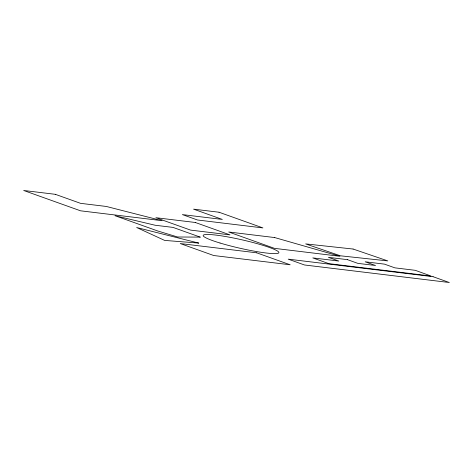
<?xml version="1.0" encoding="UTF-8"?>
<svg xmlns="http://www.w3.org/2000/svg" width="473" height="473" viewBox="0 0 473 473"><rect width="100%" height="100%" fill="white"/><g stroke="black" fill="none" stroke-linecap="round" stroke-linejoin="round"><path stroke-width="0.71" d="M200.18 237.109L177.606 236.997L157.527 230.907L115.028 215.723L155.162 225.243L173.029 227.407L200.18 237.109M198.719 243.081L164.651 240.414L136.667 227.525L198.719 243.081M353.095 249.035L305.635 243.902L340.353 255.792L387.813 260.919L353.095 249.035M219.023 212.229L193.534 209.143L222.34 219.437L182.365 214.594L197.478 219.992L262.935 227.921L219.023 212.229M55.306 194.314L23.65 190.477L80.546 210.81L162.103 220.69L106.324 206.459L80.57 203.343L55.306 194.314M195.308 222.481L155.871 217.704L190.578 230.103L230.014 234.88L195.308 222.481M274.695 237.564L228.678 231.995L274.458 248.349L339.916 256.283L274.695 237.564M347.46 259.653L328.416 257.347L338.804 261.061L312.777 257.903L328.836 263.644L431.045 276.025L415.259 270.32L394.872 267.848L384.484 264.135L365.168 261.8L375.556 265.513L357.848 263.366L347.46 259.653M256.656 252.807L180.201 243.542L213.725 255.526L290.186 264.785L256.656 252.807M433.061 276.699L288.193 259.151L304.482 264.975L449.35 282.523L433.061 276.699M220.028 243.027A38.833 4.328 12.8 0 0 278.822 252.801A38.833 4.328 12.8 0 0 224.208 236.299A38.833 4.328 12.8 0 0 220.028 243.027"/></g></svg>
